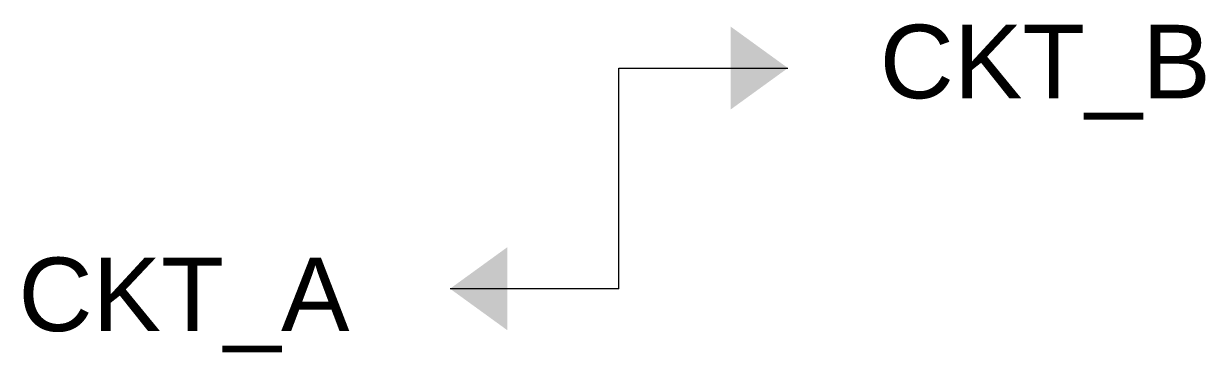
# Model space of a CAD drawing. Header units: inches. Extents: x -16.2 to 15.9, y -4.7 to 4.2.
import ezdxf

# ---------------------------------------------------------------- set-up
doc = ezdxf.new("R2010")
doc.units = ezdxf.units.IN
doc.header["$LTSCALE"] = 0.5
doc.header["$MEASUREMENT"] = 0
doc.layers.get('0').update_dxf_attribs({"color": 255, "linetype": 'CONTINUOUS'})
doc.styles.add('LSAD_Standard', font='arial.ttf')

msp = doc.modelspace()

# ---------------------------------------------------------------- linework, layer by layer
at = {"color": 3, "transparency": 16777216}
for p, q in [((0, -3), (0, 3)), ((0, 3), (4.594, 3)), ((0, -3), (-4.594, -3))]:
    msp.add_line(p, q, dxfattribs=at)
for points in [[(3.037, 4.128), (4.594, 3), (3.037, 1.872)], [(-3.037, -4.128), (-4.594, -3), (-3.037, -1.872)]]:
    msp.add_solid(points, dxfattribs=at)

# ---------------------------------------------------------------- texts
at = {"color": 3, "ltscale": 0.5, "transparency": 16777216, "style": 'LSAD_Standard'}
for tag, p in [('CKT_B', (7.09, 2.178)), ('CKT_A', (-16.332, -4.153))]:
    msp.add_attdef(tag, p, '', height=2, dxfattribs=at)

doc.saveas('drawing.dxf')
